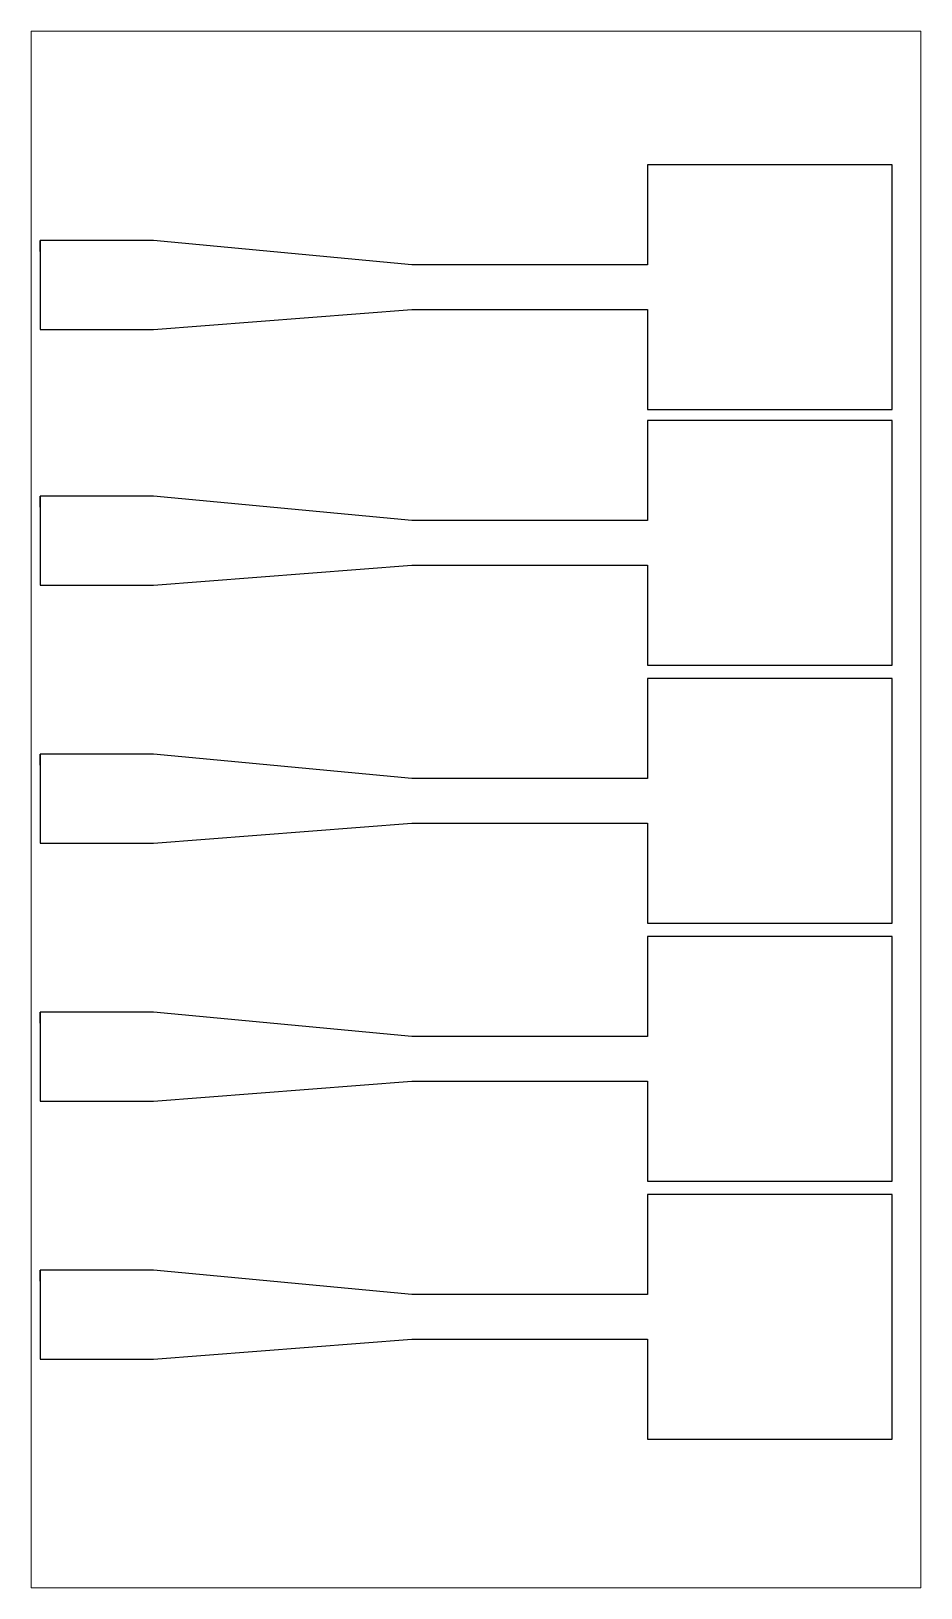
# Model space of a CAD drawing. Header units: millimetres. Extents: x 43.3 to 83.3, y 94.2 to 164.2.
import ezdxf

# ---------------------------------------------------------------- set-up
doc = ezdxf.new("R2010")
doc.units = ezdxf.units.MM
doc.layers.add('Outline', color=3, linetype='Continuous')

msp = doc.modelspace()

# ---------------------------------------------------------------- linework, layer by layer
at = {"layer": 'Outline', "linetype": 'Continuous', "lineweight": 0}
for p, q in [((43.292, 94.211), (43.292, 164.211)), ((43.292, 164.211), (83.292, 164.211)), ((83.292, 164.211), (83.292, 94.211)), ((83.292, 94.211), (43.292, 94.211))]:
    msp.add_line(p, q, dxfattribs=at)
at = {"layer": 'Outline'}
for p, q in [((71.5, 158.2), (71, 158.2)), ((71, 158.2), (71, 153.7)), ((82, 158.2), (71.5, 158.2)), ((82, 157.7), (82, 158.2)), ((82, 147.2), (82, 157.7)), ((43.7, 154.3), (43.7, 154.8)), ((48.8, 154.8), (43.7, 154.8)), ((43.7, 154.8), (43.7, 150.8)), ((60.4, 153.7), (48.8, 154.8)), ((71, 153.7), (60.4, 153.7)), ((48.8, 150.8), (60.4, 151.7)), ((60.4, 151.7), (71, 151.7)), ((71, 151.7), (71, 147.7)), ((43.7, 150.8), (44.2, 150.8)), ((44.2, 150.8), (48.8, 150.8)), ((71, 147.7), (71, 147.2)), ((71, 147.2), (81.5, 147.2)), ((81.5, 147.2), (82, 147.2)), ((71.5, 146.7), (71, 146.7)), ((71, 146.7), (71, 142.2)), ((82, 146.7), (71.5, 146.7)), ((82, 146.2), (82, 146.7)), ((82, 135.7), (82, 146.2)), ((43.7, 142.8), (43.7, 143.3)), ((48.8, 143.3), (43.7, 143.3)), ((43.7, 143.3), (43.7, 139.3)), ((60.4, 142.2), (48.8, 143.3)), ((71, 142.2), (60.4, 142.2)), ((48.8, 139.3), (60.4, 140.2)), ((60.4, 140.2), (71, 140.2)), ((71, 140.2), (71, 136.2)), ((43.7, 139.3), (44.2, 139.3)), ((44.2, 139.3), (48.8, 139.3)), ((71, 136.2), (71, 135.7)), ((71, 135.7), (81.5, 135.7)), ((71.5, 135.1), (71, 135.1)), ((71, 135.1), (71, 130.6)), ((82, 135.1), (71.5, 135.1)), ((81.5, 135.7), (82, 135.7)), ((82, 134.6), (82, 135.1)), ((82, 124.1), (82, 134.6)), ((43.7, 131.2), (43.7, 131.7)), ((48.8, 131.7), (43.7, 131.7)), ((43.7, 131.7), (43.7, 127.7)), ((60.4, 130.6), (48.8, 131.7)), ((71, 130.6), (60.4, 130.6)), ((48.8, 127.7), (60.4, 128.6)), ((60.4, 128.6), (71, 128.6)), ((71, 128.6), (71, 124.6)), ((43.7, 127.7), (44.2, 127.7)), ((44.2, 127.7), (48.8, 127.7)), ((71, 124.6), (71, 124.1)), ((71, 124.1), (81.5, 124.1)), ((81.5, 124.1), (82, 124.1)), ((71.5, 123.5), (71, 123.5)), ((71, 123.5), (71, 119)), ((82, 123.5), (71.5, 123.5)), ((82, 123), (82, 123.5)), ((82, 112.5), (82, 123)), ((43.7, 119.6), (43.7, 120.1)), ((48.8, 120.1), (43.7, 120.1)), ((43.7, 120.1), (43.7, 116.1)), ((60.4, 119), (48.8, 120.1)), ((71, 119), (60.4, 119)), ((48.8, 116.1), (60.4, 117)), ((60.4, 117), (71, 117)), ((71, 117), (71, 113)), ((43.7, 116.1), (44.2, 116.1)), ((44.2, 116.1), (48.8, 116.1)), ((71, 113), (71, 112.5)), ((71, 112.5), (81.5, 112.5)), ((81.5, 112.5), (82, 112.5)), ((71.5, 111.9), (71, 111.9)), ((71, 111.9), (71, 107.4)), ((82, 111.9), (71.5, 111.9)), ((82, 111.4), (82, 111.9)), ((82, 100.9), (82, 111.4)), ((43.7, 108), (43.7, 108.5)), ((48.8, 108.5), (43.7, 108.5)), ((43.7, 108.5), (43.7, 104.5)), ((60.4, 107.4), (48.8, 108.5)), ((71, 107.4), (60.4, 107.4)), ((48.8, 104.5), (60.4, 105.4)), ((60.4, 105.4), (71, 105.4)), ((71, 105.4), (71, 101.4)), ((43.7, 104.5), (44.2, 104.5)), ((44.2, 104.5), (48.8, 104.5)), ((71, 101.4), (71, 100.9)), ((71, 100.9), (81.5, 100.9)), ((81.5, 100.9), (82, 100.9))]:
    msp.add_line(p, q, dxfattribs=at)

doc.saveas('drawing.dxf')
